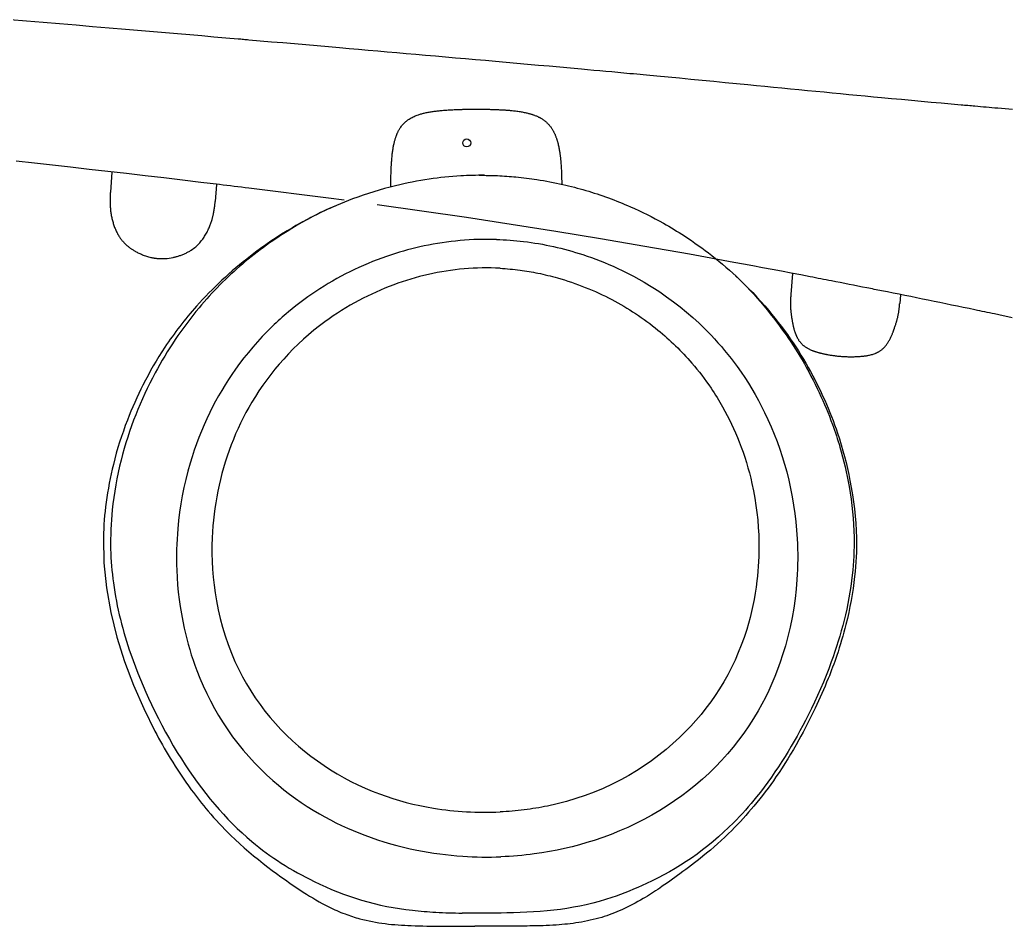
# Model space of a CAD drawing. Extents: x 73554 to 206494, y -55407 to 34157.
# Drawn here: x 162900 to 167864, y 18712 to 23254 of the extents above; entities that cross this region are included whole.
import ezdxf

# ---------------------------------------------------------------- set-up
doc = ezdxf.new("R2010")
doc.units = 0
doc.header["$MEASUREMENT"] = 0
doc.linetypes.add('SOLID', pattern=[0])
doc.layers.add('LAYER_0$C$L0', color=7, linetype='SOLID')

msp = doc.modelspace()

# ---------------------------------------------------------------- linework, layer by layer
at = {"layer": 'LAYER_0$C$L0'}
for p, q in [((163361.6, 22491.2), (163353.7, 22390.1)), ((163886, 22429.9), (163879, 22344.2)), ((166772.8, 21982.9), (166764.4, 21877.9)), ((167313.5, 21876.8), (167310, 21832.9))]:
    msp.add_line(p, q, dxfattribs=at)
for points in [[(166092, 22972.1), (166075.2, 22973.7), (166058.4, 22975.2), (166041.7, 22976.8), (166025, 22978.3), (166008.3, 22979.9), (165991.6, 22981.4), (165974.9, 22983), (165958, 22984.5), (165927.5, 22987.3), (165897.1, 22990.1), (165866.9, 22992.9), (165836.7, 22995.7), (165806.5, 22998.4), (165776.2, 23001.2), (165745.7, 23003.9), (165715.1, 23006.7), (165660.7, 23011.6), (165606.6, 23016.5), (165552.7, 23021.3), (165498.9, 23026.1), (165445.2, 23030.9), (165391.5, 23035.7), (165337.7, 23040.5), (165283.8, 23045.3), (165233.7, 23049.7), (165183.5, 23054.1), (165133.4, 23058.6), (165083.3, 23063), (165033.3, 23067.4), (164983.4, 23071.8), (164933.6, 23076.1), (164884, 23080.5), (164836.7, 23084.6), (164789.2, 23088.8), (164741.4, 23092.9), (164693.6, 23097.1), (164645.8, 23101.3), (164598, 23105.4), (164550.3, 23109.6), (164502.9, 23113.7), (164446.3, 23118.6), (164389.6, 23123.5), (164332.8, 23128.5), (164275.8, 23133.4), (164218.8, 23138.3), (164161.8, 23143.2), (164104.8, 23148.2), (164047.9, 23153.1), (164041.1, 23153.7), (164034.2, 23154.2), (164027.4, 23154.8), (164020.6, 23155.4), (164013.8, 23156), (164007, 23156.6), (164000.2, 23157.2), (163993.4, 23157.8), (163933.2, 23162.9), (163872.7, 23168.1), (163812, 23173.3), (163751.2, 23178.5), (163690.6, 23183.7), (163630.1, 23188.9), (163570.1, 23194), (163510.5, 23199), (163429.2, 23205.9), (163347.3, 23212.9), (163264.9, 23219.8), (163182.2, 23226.8), (163099.4, 23233.7), (163016.6, 23240.7), (162933.9, 23247.6), (162851.6, 23254.4)], [(167875.2, 22804.7), (167801.2, 22811.2), (167786.9, 22812.4), (167772.6, 22813.7), (167758.4, 22814.9), (167744.1, 22816.2), (167729.8, 22817.4), (167715.5, 22818.7), (167701.3, 22820), (167687, 22821.2), (167678.3, 22822), (167669.7, 22822.8), (167661, 22823.5), (167652.3, 22824.3), (167643.7, 22825.1), (167635, 22825.8), (167626.3, 22826.6), (167617.7, 22827.4), (167567.9, 22831.8), (167518, 22836.2), (167468.2, 22840.7), (167418.4, 22845.2), (167368.6, 22849.7), (167318.8, 22854.3), (167269, 22858.9), (167219.2, 22863.5), (167178, 22867.4), (167136.9, 22871.3), (167095.7, 22875.2), (167054.6, 22879.1), (167013.4, 22883), (166972.3, 22887), (166931.1, 22891), (166890, 22894.9), (166847.4, 22899.1), (166804.8, 22903.2), (166762.2, 22907.4), (166719.6, 22911.5), (166677, 22915.7), (166634.5, 22919.8), (166591.9, 22924), (166549.3, 22928.2), (166492.1, 22933.7), (166435, 22939.3), (166377.8, 22944.8), (166320.7, 22950.3), (166263.5, 22955.8), (166206.3, 22961.3), (166149.2, 22966.7), (166092, 22972.1)], [(164759.3, 22417), (164759.3, 22419.9), (164759.3, 22422.7), (164759.4, 22425.6), (164759.4, 22428.5), (164759.4, 22431.3), (164759.4, 22434.2), (164759.5, 22437.1), (164759.5, 22439.9), (164759.6, 22446), (164759.7, 22452.1), (164759.8, 22458.1), (164759.9, 22464.2), (164760.1, 22470.3), (164760.2, 22476.4), (164760.4, 22482.4), (164760.6, 22488.5), (164760.7, 22493), (164760.9, 22497.6), (164761, 22502.1), (164761.2, 22506.6), (164761.4, 22511.1), (164761.6, 22515.6), (164761.9, 22520.2), (164762.1, 22524.7), (164762.4, 22529.3), (164762.6, 22534), (164762.9, 22538.6), (164763.3, 22543.2), (164763.6, 22547.9), (164764, 22552.5), (164764.4, 22557.1), (164764.8, 22561.8), (164765.3, 22567), (164765.8, 22572.2), (164766.3, 22577.4), (164766.9, 22582.7), (164767.6, 22587.9), (164768.3, 22593.1), (164769, 22598.3), (164769.7, 22603.5), (164770.4, 22607.9), (164771.2, 22612.2), (164771.9, 22616.5), (164772.7, 22620.9), (164773.6, 22625.2), (164774.4, 22629.5), (164775.4, 22633.8), (164776.4, 22638.1), (164777.3, 22642), (164778.3, 22645.9), (164779.3, 22649.7), (164780.4, 22653.6), (164781.5, 22657.4), (164782.7, 22661.2), (164783.9, 22665), (164785.2, 22668.7), (164786.1, 22671.2), (164787, 22673.7), (164787.9, 22676.1), (164788.9, 22678.6), (164789.9, 22681), (164790.9, 22683.5), (164791.9, 22685.9), (164793, 22688.3), (164794.3, 22691), (164795.6, 22693.6), (164796.9, 22696.3), (164798.3, 22698.9), (164799.7, 22701.5), (164801.2, 22704.1), (164802.7, 22706.6), (164804.2, 22709.2), (164806.8, 22713.2), (164809.5, 22717.1), (164812.3, 22720.9), (164815.3, 22724.7), (164818.3, 22728.3), (164821.5, 22731.9), (164824.7, 22735.3), (164828.1, 22738.7), (164831.3, 22741.6), (164834.5, 22744.4), (164837.9, 22747.2), (164841.3, 22749.8), (164844.8, 22752.4), (164848.3, 22754.9), (164852, 22757.2), (164855.6, 22759.5), (164860.6, 22762.4), (164865.6, 22765.1), (164870.8, 22767.7), (164876, 22770.1), (164881.2, 22772.4), (164886.6, 22774.6), (164891.9, 22776.6), (164897.3, 22778.5), (164901.6, 22779.9), (164905.8, 22781.3), (164910.1, 22782.5), (164914.4, 22783.8), (164918.7, 22784.9), (164923, 22786), (164927.3, 22787.1), (164931.7, 22788.1), (164936.7, 22789.2), (164941.7, 22790.2), (164946.7, 22791.2), (164951.7, 22792.1), (164956.7, 22793), (164961.8, 22793.8), (164966.8, 22794.6), (164971.9, 22795.4), (164976.8, 22796.1), (164981.8, 22796.7), (164986.8, 22797.4), (164991.8, 22798), (164996.7, 22798.5), (165001.7, 22799.1), (165006.7, 22799.6), (165011.7, 22800.1), (165017.5, 22800.6), (165023.3, 22801.1), (165029.1, 22801.6), (165034.9, 22802), (165040.7, 22802.4), (165046.5, 22802.8), (165052.3, 22803.1), (165058.1, 22803.5), (165064.5, 22803.8), (165071, 22804.1), (165077.4, 22804.4), (165083.9, 22804.7), (165090.3, 22804.9), (165096.8, 22805.2), (165103.2, 22805.4), (165109.7, 22805.5), (165113.3, 22805.6), (165116.9, 22805.7), (165120.5, 22805.8), (165124.1, 22805.9), (165127.7, 22805.9), (165131.3, 22806), (165134.9, 22806.1), (165138.5, 22806.1), (165142.5, 22806.2), (165146.4, 22806.2), (165150.4, 22806.3), (165154.3, 22806.3), (165158.3, 22806.4), (165162.2, 22806.4), (165166.2, 22806.4), (165170.1, 22806.4), (165174.2, 22806.4), (165178.4, 22806.5), (165182.5, 22806.5), (165186.6, 22806.5), (165190.7, 22806.5), (165194.8, 22806.5), (165198.9, 22806.5), (165203, 22806.4), (165208.7, 22806.4), (165214.5, 22806.4), (165220.2, 22806.3), (165225.9, 22806.3), (165231.7, 22806.2), (165237.4, 22806.1), (165243.1, 22806), (165248.8, 22805.9), (165253.9, 22805.8), (165259, 22805.7), (165264.1, 22805.6), (165269.1, 22805.4), (165274.2, 22805.3), (165279.3, 22805.1), (165284.4, 22804.9), (165289.4, 22804.7), (165294.2, 22804.6), (165299, 22804.3), (165303.8, 22804.1), (165308.5, 22803.9), (165313.3, 22803.6), (165318.1, 22803.4), (165322.9, 22803.1), (165327.6, 22802.8), (165332, 22802.5), (165336.4, 22802.2), (165340.8, 22801.9), (165345.1, 22801.5), (165349.5, 22801.2), (165353.9, 22800.8), (165358.3, 22800.4), (165362.6, 22800), (165368.3, 22799.4), (165373.9, 22798.8), (165379.5, 22798.1), (165385.1, 22797.5), (165390.7, 22796.7), (165396.3, 22796), (165401.9, 22795.1), (165407.5, 22794.3), (165412.5, 22793.5), (165417.4, 22792.6), (165422.3, 22791.7), (165427.3, 22790.7), (165432.2, 22789.7), (165437.1, 22788.6), (165441.9, 22787.5), (165446.8, 22786.3), (165450, 22785.5), (165453.1, 22784.7), (165456.3, 22783.8), (165459.4, 22782.9), (165462.5, 22782), (165465.6, 22781), (165468.7, 22780), (165471.8, 22779), (165475.2, 22777.8), (165478.7, 22776.6), (165482, 22775.3), (165485.4, 22773.9), (165488.8, 22772.6), (165492.1, 22771.1), (165495.4, 22769.6), (165498.7, 22768.1), (165500.2, 22767.3), (165501.7, 22766.6), (165503.3, 22765.8), (165504.8, 22765), (165506.3, 22764.2), (165507.8, 22763.3), (165509.3, 22762.5), (165510.8, 22761.7), (165514.3, 22759.6), (165517.8, 22757.4), (165521.2, 22755.2), (165524.5, 22752.9), (165527.8, 22750.5), (165531.1, 22748), (165534.2, 22745.4), (165537.3, 22742.8), (165539.6, 22740.7), (165541.9, 22738.6), (165544.1, 22736.5), (165546.2, 22734.3), (165548.4, 22732.1), (165550.4, 22729.9), (165552.5, 22727.6), (165554.5, 22725.2), (165556.6, 22722.6), (165558.7, 22720), (165560.7, 22717.3), (165562.6, 22714.6), (165564.6, 22711.8), (165566.4, 22709), (165568.2, 22706.2), (165570, 22703.3), (165571.5, 22700.7), (165573, 22698.1), (165574.4, 22695.5), (165575.9, 22692.8), (165577.2, 22690.1), (165578.6, 22687.4), (165579.8, 22684.7), (165581.1, 22681.9), (165582.4, 22679), (165583.7, 22676), (165584.9, 22673.1), (165586.1, 22670.1), (165587.2, 22667.1), (165588.3, 22664.1), (165589.4, 22661.1), (165590.4, 22658), (165591.2, 22655.5), (165592.1, 22652.9), (165592.9, 22650.3), (165593.6, 22647.7), (165594.4, 22645.1), (165595.1, 22642.5), (165595.8, 22639.9), (165596.5, 22637.3), (165597.8, 22632.5), (165598.9, 22627.6), (165600.1, 22622.7), (165601.1, 22617.8), (165602.1, 22612.9), (165603, 22607.9), (165603.9, 22603), (165604.8, 22598.1), (165605.4, 22594), (165606.1, 22589.9), (165606.7, 22585.8), (165607.2, 22581.7), (165607.8, 22577.6), (165608.3, 22573.5), (165608.8, 22569.4), (165609.2, 22565.3), (165609.7, 22561.1), (165610.1, 22557), (165610.5, 22552.8), (165610.9, 22548.7), (165611.3, 22544.5), (165611.6, 22540.3), (165612, 22536.2), (165612.3, 22532), (165612.7, 22525.8), (165613.1, 22519.7), (165613.5, 22513.5), (165613.8, 22507.4), (165614.1, 22501.2), (165614.4, 22495.1), (165614.6, 22488.9), (165614.9, 22482.8), (165615, 22479.6), (165615.1, 22476.4), (165615.2, 22473.2), (165615.2, 22470), (165615.3, 22466.8), (165615.4, 22463.6), (165615.5, 22460.4), (165615.6, 22457.3), (165615.6, 22453.9), (165615.7, 22450.6), (165615.8, 22447.3), (165615.8, 22443.9), (165615.9, 22440.6), (165615.9, 22437.3), (165616, 22434), (165616, 22430.6)], [(164526, 22349.8), (164446.3, 22360.3), (164366.7, 22370.7), (164287, 22380.9), (164207.3, 22391), (164127.6, 22400.9), (164047.9, 22410.8), (164029.6, 22413.1), (164011.2, 22415.3), (163992.9, 22417.6), (163974.5, 22419.8), (163956.2, 22422), (163937.8, 22424.3), (163919.5, 22426.5), (163901.1, 22428.7), (163807.8, 22439.9), (163714.5, 22451), (163621.2, 22462), (163527.8, 22472.8), (163434.4, 22483.5), (163341.1, 22494.2), (163247.7, 22504.7), (163154.3, 22515.2), (163063.5, 22525.3), (162972.6, 22535.3), (162881.8, 22545.3)], [(165228.2, 22475.1), (165213.4, 22475.1), (165198.5, 22475.1), (165183.7, 22474.9), (165168.8, 22474.5), (165154, 22474.1), (165139.2, 22473.5), (165124.3, 22472.8), (165109.5, 22472), (165089.7, 22470.8), (165070, 22469.3), (165050.2, 22467.6), (165030.5, 22465.7), (165010.8, 22463.5), (164991.2, 22461.2), (164971.5, 22458.6), (164951.9, 22455.9), (164930.6, 22452.6), (164909.4, 22449.1), (164888.2, 22445.4), (164867, 22441.4), (164845.9, 22437.1), (164824.9, 22432.6), (164803.8, 22427.9), (164782.9, 22422.9), (164755.6, 22416.1), (164728.4, 22408.8), (164701.3, 22401.1), (164674.3, 22393), (164647.5, 22384.5), (164620.7, 22375.6), (164594.2, 22366.3), (164567.7, 22356.6), (164547.3, 22348.8), (164527.1, 22340.8), (164506.9, 22332.6), (164486.8, 22324.1), (164466.8, 22315.4), (164446.9, 22306.5), (164427.2, 22297.4), (164407.5, 22288), (164389.5, 22279.2), (164371.6, 22270.3), (164353.8, 22261.1), (164336.1, 22251.8), (164318.5, 22242.3), (164301, 22232.6), (164283.6, 22222.8), (164266.3, 22212.7), (164239, 22196.4), (164211.9, 22179.6), (164185.1, 22162.4), (164158.6, 22144.8), (164132.3, 22126.7), (164106.4, 22108.3), (164080.7, 22089.4), (164055.3, 22070.1), (164036.9, 22055.7), (164018.6, 22041.1), (164000.5, 22026.3), (163982.6, 22011.3), (163964.9, 21996.1), (163947.3, 21980.7), (163929.9, 21965.1), (163912.7, 21949.2), (163896.2, 21933.6), (163879.8, 21917.8), (163863.6, 21901.8), (163847.6, 21885.7), (163831.7, 21869.3), (163816.1, 21852.8), (163800.6, 21836.1), (163785.4, 21819.2), (163774.6, 21806.9), (163763.8, 21794.5), (163753.2, 21782), (163742.6, 21769.4), (163732.2, 21756.7), (163721.9, 21744), (163711.7, 21731.1), (163701.6, 21718.1), (163691.9, 21705.3), (163682.2, 21692.4), (163672.6, 21679.4), (163663.2, 21666.3), (163653.8, 21653.2), (163644.6, 21639.9), (163635.6, 21626.6), (163626.6, 21613.2), (163611.7, 21590.3), (163597.1, 21567.2), (163582.9, 21543.8), (163569, 21520.3), (163555.5, 21496.6), (163542.3, 21472.6), (163529.5, 21448.5), (163517, 21424.2), (163506.3, 21402.7), (163495.8, 21381), (163485.6, 21359.3), (163475.7, 21337.4), (163466.1, 21315.4), (163456.7, 21293.3), (163447.7, 21271), (163438.9, 21248.7), (163428.6, 21221.3), (163418.7, 21193.8), (163409.2, 21166.1), (163400.2, 21138.3), (163391.7, 21110.3), (163383.5, 21082.2), (163375.8, 21054), (163368.6, 21025.7), (163363, 21002.3), (163357.7, 20978.8), (163352.7, 20955.2), (163348, 20931.6), (163343.7, 20907.9), (163339.6, 20884.2), (163335.9, 20860.4), (163332.6, 20836.6), (163329.7, 20814.5), (163327.2, 20792.4), (163325, 20770.3), (163323.1, 20748.1), (163321.4, 20725.9), (163320.2, 20703.7), (163319.2, 20681.4), (163318.6, 20659.2), (163321.2, 20533.6), (163334, 20408.3), (163356, 20283.6), (163386.5, 20160.2), (163424.6, 20038.6), (163469.6, 19919.3), (163520.7, 19802.7), (163577, 19689.5), (163586.2, 19672.2), (163595.5, 19655), (163604.9, 19638), (163614.4, 19621), (163624, 19604.1), (163633.8, 19587.2), (163643.7, 19570.5), (163653.8, 19553.8), (163666.2, 19533.6), (163678.9, 19513.4), (163691.7, 19493.4), (163704.8, 19473.6), (163718.1, 19453.8), (163731.7, 19434.3), (163745.4, 19414.8), (163759.4, 19395.6), (163769.5, 19381.9), (163779.8, 19368.3), (163790.2, 19354.9), (163800.6, 19341.5), (163811.2, 19328.2), (163822, 19315), (163832.8, 19301.8), (163843.7, 19288.8), (163857.3, 19273), (163871, 19257.4), (163884.9, 19241.9), (163899, 19226.6), (163913.3, 19211.5), (163927.8, 19196.5), (163942.4, 19181.7), (163957.2, 19167.1), (163979.4, 19146), (164002, 19125.4), (164024.9, 19105.1), (164048.1, 19085.1), (164071.7, 19065.5), (164095.5, 19046.2), (164119.5, 19027.2), (164143.7, 19008.4), (164165.3, 18992.1), (164187, 18975.9), (164208.9, 18959.9), (164230.9, 18944.2), (164253, 18928.6), (164275.4, 18913.3), (164297.9, 18898.2), (164320.5, 18883.4), (164336.1, 18873.4), (164351.9, 18863.5), (164367.7, 18853.8), (164383.6, 18844.3), (164399.7, 18835.1), (164415.9, 18826.1), (164432.2, 18817.3), (164448.8, 18808.9), (164458.7, 18804), (164468.7, 18799.3), (164478.7, 18794.7), (164488.8, 18790.2), (164499, 18785.8), (164509.2, 18781.6), (164519.5, 18777.4), (164529.8, 18773.5), (164538.9, 18770.1), (164548.1, 18766.8), (164557.3, 18763.7), (164566.5, 18760.6), (164575.8, 18757.7), (164585.1, 18754.9), (164594.4, 18752.2), (164603.8, 18749.6), (164619.4, 18745.5), (164635.1, 18741.8), (164650.9, 18738.3), (164666.7, 18735.1), (164682.6, 18732.2), (164698.6, 18729.6), (164714.5, 18727.2), (164730.5, 18725.1), (164746.9, 18723.2), (164763.2, 18721.5), (164779.6, 18720), (164796, 18718.7), (164812.4, 18717.5), (164828.9, 18716.6), (164845.3, 18715.7), (164861.7, 18715), (164881.3, 18714.3), (164900.9, 18713.8), (164920.5, 18713.3), (164940, 18713), (164959.6, 18712.8), (164979.2, 18712.6), (164998.8, 18712.5), (165018.4, 18712.4), (165028.1, 18712.4), (165037.8, 18712.3), (165047.5, 18712.3), (165057.2, 18712.3), (165067, 18712.3), (165076.7, 18712.3), (165086.4, 18712.3), (165096.1, 18712.3), (165106.6, 18712.3), (165117.1, 18712.3), (165127.6, 18712.3), (165138, 18712.2), (165148.5, 18712.2), (165159, 18712.2), (165169.5, 18712.3), (165180, 18712.3)], [(165201.8, 22475.1), (165213.4, 22475.1), (165224.9, 22475.1), (165236.5, 22475), (165248.1, 22474.8), (165259.6, 22474.6), (165271.2, 22474.3), (165282.8, 22473.9), (165294.3, 22473.4), (165305.9, 22472.9), (165317.4, 22472.3), (165329, 22471.6), (165340.5, 22470.8), (165352.1, 22470), (165363.6, 22469.1), (165375.1, 22468.1), (165386.7, 22467), (165399.8, 22465.8), (165412.9, 22464.4), (165426.1, 22462.9), (165439.2, 22461.3), (165452.3, 22459.6), (165465.4, 22457.9), (165478.5, 22456), (165491.5, 22454.1), (165507.9, 22451.5), (165524.2, 22448.8), (165540.5, 22445.9), (165556.7, 22442.9), (165573, 22439.7), (165589.2, 22436.4), (165605.4, 22433), (165621.5, 22429.4), (165636, 22426), (165650.5, 22422.6), (165664.9, 22419), (165679.4, 22415.3), (165693.8, 22411.4), (165708.1, 22407.5), (165722.5, 22403.5), (165736.8, 22399.3), (165751, 22395), (165765.2, 22390.6), (165779.4, 22386.1), (165793.6, 22381.5), (165807.7, 22376.8), (165821.7, 22372), (165835.8, 22367), (165849.8, 22362), (165863.7, 22356.8), (165877.6, 22351.6), (165891.4, 22346.2), (165905.2, 22340.7), (165918.9, 22335.1), (165932.6, 22329.4), (165946.3, 22323.6), (165959.9, 22317.7), (165981, 22308.3), (166002, 22298.6), (166022.9, 22288.7), (166043.6, 22278.5), (166064.2, 22268.1), (166084.7, 22257.4), (166105.1, 22246.4), (166125.3, 22235.3), (166138.8, 22227.6), (166152.2, 22219.9), (166165.5, 22212), (166178.8, 22204.1), (166192, 22196), (166205.2, 22187.8), (166218.2, 22179.5), (166231.2, 22171.1), (166248.8, 22159.5), (166266.2, 22147.7), (166283.5, 22135.8), (166300.6, 22123.6), (166317.6, 22111.2), (166334.5, 22098.7), (166351.3, 22086), (166367.9, 22073.1), (166386, 22058.9), (166403.8, 22044.5), (166421.5, 22029.8), (166439, 22015), (166456.3, 21999.9), (166473.4, 21984.6), (166490.3, 21969), (166506.9, 21953.1), (166525.1, 21935.1), (166543.1, 21916.7), (166560.7, 21898), (166578.1, 21879.1), (166595.2, 21859.9), (166612.1, 21840.5), (166628.7, 21820.9), (166645.1, 21801.1), (166655.8, 21787.8), (166666.5, 21774.5), (166677.1, 21761.1), (166687.6, 21747.6), (166697.9, 21734), (166708.2, 21720.3), (166718.3, 21706.6), (166728.2, 21692.7), (166740.5, 21675.3), (166752.5, 21657.8), (166764.3, 21640.1), (166775.9, 21622.3), (166787.4, 21604.4), (166798.6, 21586.3), (166809.6, 21568.1), (166820.4, 21549.8), (166832, 21529.8), (166843.3, 21509.7), (166854.4, 21489.5), (166865.3, 21469.1), (166875.9, 21448.6), (166886.3, 21428), (166896.5, 21407.3), (166906.4, 21386.4), (166915.5, 21366.8), (166924.4, 21347.1), (166933, 21327.3), (166941.4, 21307.4), (166949.6, 21287.4), (166957.6, 21267.4), (166965.3, 21247.2), (166972.8, 21227), (166977.9, 21212.9), (166982.9, 21198.7), (166987.7, 21184.5), (166992.5, 21170.3), (166997.1, 21156.1), (167001.6, 21141.8), (167006, 21127.4), (167010.3, 21113.1), (167017.3, 21088.6), (167024, 21064.1), (167030.3, 21039.5), (167036.2, 21014.8), (167041.8, 20990), (167047.1, 20965.2), (167052, 20940.2), (167056.6, 20915.2), (167061.7, 20883.8), (167066.4, 20852.4), (167070.4, 20820.8), (167073.8, 20789.2), (167076.6, 20757.5), (167078.7, 20725.7), (167080.3, 20693.9), (167081.1, 20662.2), (167081.3, 20638.4), (167081.2, 20614.6), (167080.6, 20590.8), (167079.7, 20567), (167078.5, 20543.3), (167076.8, 20519.5), (167074.8, 20495.8), (167072.4, 20472.1), (167069, 20443.5), (167065.1, 20414.9), (167060.7, 20386.4), (167055.7, 20358), (167050.3, 20329.6), (167044.5, 20301.4), (167038.1, 20273.2), (167031.4, 20245.2), (167024.6, 20218.8), (167017.4, 20192.5), (167009.9, 20166.3), (167002, 20140.2), (166993.8, 20114.2), (166985.3, 20088.3), (166976.4, 20062.5), (166967.2, 20036.8), (166954.4, 20002.7), (166941.1, 19968.8), (166927.3, 19935.1), (166913, 19901.6), (166898.1, 19868.3), (166882.9, 19835.3), (166867.1, 19802.4), (166851, 19769.7), (166837.6, 19743.4), (166823.9, 19717.2), (166810, 19691.1), (166795.7, 19665.2), (166781.2, 19639.5), (166766.4, 19613.9), (166751.2, 19588.5), (166735.8, 19563.3), (166719.2, 19537), (166702.3, 19511), (166684.9, 19485.2), (166667.3, 19459.6), (166649.2, 19434.3), (166630.7, 19409.3), (166611.9, 19384.6), (166592.6, 19360.3), (166578.9, 19343.4), (166564.9, 19326.7), (166550.8, 19310.2), (166536.4, 19293.8), (166521.8, 19277.7), (166507, 19261.7), (166492, 19246), (166476.7, 19230.4), (166452.2, 19206.3), (166427.2, 19182.7), (166401.6, 19159.7), (166375.5, 19137.2), (166348.9, 19115.4), (166321.7, 19094.3), (166294.1, 19073.8), (166266, 19053.9), (166239, 19035.9), (166211.7, 19018.4), (166183.9, 19001.6), (166155.9, 18985.3), (166127.4, 18969.6), (166098.7, 18954.4), (166069.7, 18939.8), (166040.5, 18925.7), (166019.2, 18915.9), (165997.8, 18906.3), (165976.3, 18897), (165954.7, 18888), (165932.9, 18879.3), (165911, 18871), (165889, 18863.1), (165866.8, 18855.5), (165835.3, 18845.5), (165803.5, 18836.3), (165771.5, 18827.8), (165739.3, 18820.1), (165706.9, 18813.1), (165674.4, 18806.9), (165641.8, 18801.4), (165609, 18796.7), (165575.6, 18792.5), (165542.2, 18789.1), (165508.6, 18786.2), (165475.1, 18783.9), (165441.5, 18782), (165407.9, 18780.5), (165374.2, 18779.3), (165340.6, 18778.4), (165312.5, 18777.7), (165284.5, 18777.2), (165256.4, 18776.9), (165228.4, 18776.7), (165200.3, 18776.7), (165172.3, 18776.9), (165144.3, 18777.3), (165116.2, 18778)], [(163353.7, 22390.1), (163353.5, 22388.5), (163353.4, 22387), (163353.3, 22385.5), (163353.2, 22383.9), (163353.1, 22382.4), (163353, 22380.9), (163352.9, 22379.3), (163352.8, 22377.8), (163352.7, 22375.5), (163352.6, 22373.3), (163352.5, 22371), (163352.4, 22368.7), (163352.3, 22366.5), (163352.2, 22364.2), (163352.1, 22361.9), (163352.1, 22359.6), (163352, 22355.3), (163351.9, 22351), (163351.9, 22346.7), (163351.9, 22342.3), (163352, 22338), (163352.1, 22333.7), (163352.3, 22329.4), (163352.5, 22325), (163352.7, 22320), (163353.1, 22315), (163353.5, 22310), (163353.9, 22305), (163354.5, 22300), (163355, 22295), (163355.7, 22290), (163356.4, 22285.1), (163357.3, 22279.8), (163358.2, 22274.5), (163359.2, 22269.2), (163360.3, 22264), (163361.5, 22258.7), (163362.7, 22253.5), (163364.1, 22248.3), (163365.5, 22243.2), (163366.9, 22238.3), (163368.4, 22233.4), (163369.9, 22228.5), (163371.6, 22223.7), (163373.3, 22218.9), (163375.1, 22214.1), (163377, 22209.4), (163378.9, 22204.7), (163380.9, 22200.3), (163382.9, 22195.9), (163385, 22191.6), (163387.2, 22187.3), (163389.4, 22183), (163391.8, 22178.8), (163394.2, 22174.6), (163396.7, 22170.5), (163398.9, 22167.1), (163401.2, 22163.7), (163403.5, 22160.4), (163405.9, 22157.1), (163408.3, 22153.8), (163410.8, 22150.6), (163413.4, 22147.5), (163416, 22144.4), (163418.7, 22141.4), (163421.5, 22138.4), (163424.3, 22135.4), (163427.2, 22132.5), (163430.1, 22129.7), (163433.1, 22126.9), (163436.2, 22124.2), (163439.2, 22121.6), (163441.6, 22119.6), (163444, 22117.7), (163446.4, 22115.8), (163448.8, 22113.9), (163451.2, 22112.1), (163453.7, 22110.3), (163456.2, 22108.5), (163458.7, 22106.8), (163461.7, 22104.8), (163464.8, 22102.8), (163467.8, 22100.9), (163470.9, 22099), (163474, 22097.1), (163477.2, 22095.3), (163480.3, 22093.5), (163483.5, 22091.8), (163487.8, 22089.5), (163492.1, 22087.3), (163496.4, 22085.2), (163500.8, 22083.1), (163505.2, 22081.1), (163509.6, 22079.2), (163514.1, 22077.3), (163518.6, 22075.5), (163523.8, 22073.6), (163529.1, 22071.7), (163534.5, 22069.9), (163539.9, 22068.3), (163545.3, 22066.7), (163550.7, 22065.3), (163556.2, 22064), (163561.7, 22062.8), (163564.8, 22062.2), (163567.8, 22061.6), (163570.9, 22061.1), (163574, 22060.6), (163577.1, 22060.1), (163580.2, 22059.7), (163583.3, 22059.3), (163586.4, 22058.9), (163596.6, 22058.1), (163606.8, 22057.7), (163617.1, 22057.6), (163627.4, 22058), (163637.6, 22058.8), (163647.8, 22060), (163658, 22061.5), (163668, 22063.5), (163671.6, 22064.3), (163675.2, 22065.1), (163678.7, 22066), (163682.2, 22066.9), (163685.8, 22067.9), (163689.3, 22068.9), (163692.8, 22070), (163696.2, 22071.1), (163700.4, 22072.5), (163704.6, 22073.9), (163708.8, 22075.4), (163712.9, 22077), (163717, 22078.6), (163721.1, 22080.3), (163725.1, 22082), (163729.1, 22083.9), (163733, 22085.7), (163736.8, 22087.6), (163740.6, 22089.5), (163744.4, 22091.5), (163748.1, 22093.6), (163751.7, 22095.8), (163755.4, 22098), (163759, 22100.3), (163764.8, 22104.3), (163770.6, 22108.5), (163776.2, 22112.9), (163781.6, 22117.4), (163786.9, 22122.2), (163792, 22127.1), (163797, 22132.2), (163801.8, 22137.4), (163805.6, 22141.9), (163809.3, 22146.4), (163813, 22151.1), (163816.4, 22155.8), (163819.8, 22160.6), (163823.1, 22165.5), (163826.3, 22170.5), (163829.4, 22175.5), (163832.3, 22180.5), (163835.2, 22185.6), (163838, 22190.8), (163840.6, 22195.9), (163843.2, 22201.2), (163845.7, 22206.5), (163848.1, 22211.8), (163850.4, 22217.2), (163852.2, 22221.7), (163853.9, 22226.2), (163855.6, 22230.7), (163857.3, 22235.3), (163858.9, 22239.9), (163860.4, 22244.5), (163861.8, 22249.2), (163863.2, 22253.8), (163864.1, 22257.2), (163865.1, 22260.6), (163866, 22264), (163866.8, 22267.4), (163867.7, 22270.8), (163868.5, 22274.3), (163869.3, 22277.7), (163870, 22281.1), (163871, 22286), (163871.9, 22290.8), (163872.8, 22295.6), (163873.7, 22300.5), (163874.4, 22305.4), (163875.2, 22310.2), (163875.9, 22315.1), (163876.5, 22320), (163876.9, 22323), (163877.2, 22326), (163877.6, 22329.1), (163877.9, 22332.1), (163878.2, 22335.1), (163878.5, 22338.1), (163878.7, 22341.1), (163879, 22344.2)], [(164480.3, 22321.3), (164466.5, 22315.4), (164452.9, 22309.4), (164439.3, 22303.2), (164425.7, 22297), (164412.3, 22290.6), (164398.8, 22284), (164385.5, 22277.4), (164372.2, 22270.6), (164358.4, 22263.3), (164344.7, 22255.9), (164331, 22248.4), (164317.5, 22240.7), (164303.9, 22232.9), (164290.5, 22225), (164277.1, 22217), (164263.7, 22209), (164247.5, 22199), (164231.2, 22188.8), (164215.1, 22178.5), (164199.1, 22168.1), (164183.2, 22157.6), (164167.3, 22146.9), (164151.6, 22136), (164136, 22124.9), (164120.5, 22113.7), (164105.1, 22102.3), (164089.9, 22090.7), (164074.7, 22078.9), (164059.7, 22067), (164044.8, 22054.9), (164030.1, 22042.7), (164015.4, 22030.3), (164000.8, 22017.7), (163986.4, 22005), (163972.1, 21992.1), (163957.9, 21979.1), (163943.9, 21966), (163930, 21952.6), (163916.2, 21939.2), (163902.6, 21925.6), (163889.1, 21911.8), (163875.7, 21897.9), (163862.5, 21883.9), (163849.4, 21869.7), (163836.5, 21855.4), (163823.7, 21840.9), (163811.1, 21826.4), (163798.6, 21811.6), (163782.6, 21792.4), (163766.9, 21772.9), (163751.5, 21753.2), (163736.4, 21733.3), (163721.5, 21713.2), (163706.8, 21692.9), (163692.5, 21672.4), (163678.4, 21651.7), (163665, 21631.4), (163651.8, 21610.8), (163638.8, 21590.2), (163626.2, 21569.4), (163613.8, 21548.4), (163601.6, 21527.2), (163589.7, 21505.9), (163578.1, 21484.5), (163564.7, 21459), (163551.6, 21433.3), (163538.9, 21407.5), (163526.6, 21381.4), (163514.6, 21355.2), (163503, 21328.8), (163491.8, 21302.2), (163481.1, 21275.5), (163470.3, 21247.6), (163460, 21219.5), (163450.1, 21191.2), (163440.6, 21162.8), (163431.6, 21134.3), (163423.1, 21105.6), (163415.1, 21076.8), (163407.5, 21047.8), (163400, 21017), (163393.1, 20986), (163386.7, 20954.9), (163380.8, 20923.7), (163375.6, 20892.4), (163370.9, 20861.1), (163366.7, 20829.6), (163363.2, 20798), (163360.9, 20773.6), (163358.9, 20749.2), (163357.3, 20724.8), (163356.1, 20700.3), (163355.2, 20675.8), (163354.8, 20651.3), (163354.7, 20626.8), (163355.1, 20602.3), (163355.7, 20581), (163356.7, 20559.7), (163358, 20538.4), (163359.5, 20517.2), (163361.4, 20495.9), (163363.6, 20474.7), (163366, 20453.5), (163368.8, 20432.4), (163372.1, 20409.4), (163375.7, 20386.5), (163379.6, 20363.7), (163383.9, 20340.8), (163388.4, 20318.1), (163393.3, 20295.4), (163398.5, 20272.8), (163403.9, 20250.2), (163409.5, 20228.2), (163415.3, 20206.2), (163421.5, 20184.2), (163427.8, 20162.3), (163434.4, 20140.5), (163441.3, 20118.8), (163448.4, 20097.2), (163455.7, 20075.6), (163467.1, 20043.5), (163479, 20011.5), (163491.4, 19979.7), (163504.2, 19948.1), (163517.5, 19916.6), (163531.2, 19885.4), (163545.3, 19854.3), (163559.8, 19823.3), (163576.7, 19788.3), (163594.2, 19753.4), (163612.2, 19718.9), (163630.6, 19684.6), (163649.6, 19650.5), (163669.1, 19616.8), (163689.2, 19583.4), (163709.7, 19550.3), (163728.9, 19520.6), (163748.5, 19491.1), (163768.6, 19462), (163789.2, 19433.2), (163810.3, 19404.8), (163831.9, 19376.7), (163854.1, 19349.1), (163876.8, 19322), (163898.3, 19297.2), (163920.4, 19272.8), (163942.9, 19248.9), (163966, 19225.4), (163989.5, 19202.4), (164013.5, 19180), (164038, 19158), (164062.9, 19136.7), (164080.6, 19122.1), (164098.5, 19107.8), (164116.6, 19093.9), (164135, 19080.2), (164153.6, 19066.8), (164172.3, 19053.7), (164191.3, 19040.9), (164210.5, 19028.4), (164230.4, 19015.9), (164250.6, 19003.7), (164270.9, 18991.8), (164291.4, 18980.2), (164312.1, 18968.9), (164332.9, 18957.8), (164353.9, 18947.1), (164375, 18936.6), (164403.9, 18922.8), (164433.1, 18909.5), (164462.4, 18896.7), (164492.1, 18884.6), (164521.9, 18873), (164552, 18862.1), (164582.4, 18851.9), (164612.9, 18842.4), (164644.1, 18833.5), (164675.6, 18825.5), (164707.2, 18818.1), (164739, 18811.5), (164770.9, 18805.6), (164803, 18800.4), (164835.1, 18795.8), (164867.3, 18791.9), (164882, 18790.3), (164896.7, 18788.9), (164911.5, 18787.5), (164926.2, 18786.3), (164940.9, 18785.2), (164955.7, 18784.1), (164970.4, 18783.2), (164985.2, 18782.3), (165001.5, 18781.4), (165017.9, 18780.7), (165034.3, 18780), (165050.7, 18779.4), (165067.1, 18778.9), (165083.4, 18778.5), (165099.8, 18778.2), (165116.2, 18778)], [(167873.2, 21761.7), (167851.2, 21766.4), (167829.1, 21771), (167807.1, 21775.7), (167785.1, 21780.4), (167772.9, 21782.9), (167760.6, 21785.5), (167748.3, 21788.1), (167736.1, 21790.7), (167723.8, 21793.3), (167711.5, 21795.8), (167699.3, 21798.4), (167687, 21801), (167657.8, 21807), (167628.5, 21813.1), (167599.3, 21819.2), (167570.1, 21825.2), (167540.8, 21831.2), (167511.6, 21837.2), (167482.3, 21843.2), (167453.1, 21849.2), (167423.9, 21855.1), (167394.6, 21861), (167365.4, 21867), (167336.2, 21872.9), (167306.9, 21878.7), (167277.7, 21884.6), (167248.4, 21890.5), (167219.2, 21896.3), (167209.9, 21898.1), (167200.7, 21900), (167191.5, 21901.8), (167182.2, 21903.7), (167173, 21905.5), (167163.7, 21907.3), (167154.5, 21909.2), (167145.2, 21911), (167123.1, 21915.4), (167100.9, 21919.8), (167078.7, 21924.1), (167056.6, 21928.5), (167034.4, 21932.8), (167012.2, 21937.2), (166990.1, 21941.5), (166967.9, 21945.8), (166954.6, 21948.4), (166941.3, 21951), (166928, 21953.6), (166914.7, 21956.2), (166901.4, 21958.8), (166888.1, 21961.3), (166874.8, 21963.9), (166861.4, 21966.5), (166813.6, 21975.7), (166765.7, 21984.9), (166717.9, 21994), (166670, 22003.1), (166622.1, 22012.1), (166574.2, 22021.1), (166526.3, 22030.1), (166478.4, 22039), (166255.8, 22079.4), (166032.9, 22118.7), (165809.8, 22156.6), (165586.5, 22193.3), (165362.9, 22228.7), (165139.2, 22262.9), (164915.4, 22295.9), (164691.3, 22327.7)], [(165288.6, 22153.6), (165265.8, 22154.1), (165243, 22154.3), (165220.2, 22154.1), (165197.4, 22153.6), (165174.7, 22152.7), (165151.9, 22151.5), (165129.2, 22150), (165106.4, 22148.1), (165083.7, 22145.9), (165061.1, 22143.4), (165038.5, 22140.5), (165015.9, 22137.3), (164993.4, 22133.7), (164970.9, 22129.8), (164948.5, 22125.6), (164926.2, 22121.1), (164905.4, 22116.5), (164884.8, 22111.7), (164864.2, 22106.6), (164843.6, 22101.2), (164823.2, 22095.6), (164802.8, 22089.7), (164782.5, 22083.5), (164762.3, 22077), (164738.5, 22069), (164715, 22060.6), (164691.5, 22051.9), (164668.2, 22042.8), (164645.1, 22033.3), (164622, 22023.5), (164599.2, 22013.3), (164576.5, 22002.7), (164554.3, 21991.9), (164532.2, 21980.8), (164510.3, 21969.3), (164488.6, 21957.4), (164467.1, 21945.2), (164445.8, 21932.7), (164424.6, 21919.8), (164403.7, 21906.6), (164383.2, 21893.2), (164362.8, 21879.4), (164342.7, 21865.4), (164322.8, 21851), (164303.2, 21836.2), (164283.8, 21821.2), (164264.6, 21805.9), (164245.7, 21790.3), (164235.3, 21781.5), (164225, 21772.6), (164214.7, 21763.6), (164204.6, 21754.6), (164194.5, 21745.4), (164184.5, 21736.2), (164174.6, 21726.8), (164164.8, 21717.4), (164139.7, 21692.6), (164115.2, 21667.2), (164091.2, 21641.2), (164067.9, 21614.6), (164045.2, 21587.6), (164023.1, 21560), (164001.7, 21531.9), (163980.9, 21503.3), (163962.9, 21477.4), (163945.4, 21451.1), (163928.5, 21424.4), (163912.2, 21397.5), (163896.4, 21370.2), (163881.1, 21342.6), (163866.4, 21314.7), (163852.2, 21286.5), (163837.5, 21255.6), (163823.5, 21224.5), (163810.2, 21193.1), (163797.5, 21161.4), (163785.4, 21129.5), (163774.1, 21097.3), (163763.4, 21064.8), (163753.4, 21032.2), (163742, 20991.9), (163731.7, 20951.3), (163722.4, 20910.5), (163714.1, 20869.5), (163706.9, 20828.2), (163700.7, 20786.8), (163695.5, 20745.3), (163691.4, 20703.6), (163689.4, 20677.8), (163687.8, 20651.9), (163686.6, 20626), (163685.7, 20600.1), (163685.3, 20574.2), (163685.3, 20548.3), (163685.7, 20522.4), (163686.5, 20496.5), (163688.3, 20459.8), (163690.9, 20423.1), (163694.3, 20386.5), (163698.6, 20350), (163703.6, 20313.6), (163709.5, 20277.3), (163716.2, 20241.1), (163723.7, 20205.2), (163729.9, 20178.3), (163736.6, 20151.6), (163743.7, 20125), (163751.3, 20098.5), (163759.4, 20072.2), (163768, 20046), (163777.1, 20019.9), (163786.6, 19994.1), (163802.1, 19955.1), (163818.7, 19916.5), (163836.4, 19878.4), (163855.2, 19840.9), (163875.2, 19803.9), (163896.3, 19767.5), (163918.4, 19731.8), (163941.6, 19696.8), (163966.4, 19661.9), (163992.3, 19627.8), (164019.3, 19594.5), (164047.3, 19562.1), (164076.2, 19530.6), (164106.2, 19500), (164137, 19470.3), (164168.8, 19441.6), (164196, 19418.3), (164223.7, 19395.8), (164252, 19374), (164280.9, 19352.9), (164310.2, 19332.5), (164340.1, 19312.8), (164370.4, 19293.9), (164401.1, 19275.7), (164428.6, 19260.2), (164456.4, 19245.3), (164484.5, 19231), (164512.9, 19217.3), (164541.5, 19204.1), (164570.4, 19191.5), (164599.6, 19179.5), (164628.9, 19168.1), (164660.8, 19156.4), (164692.8, 19145.5), (164725.1, 19135.2), (164757.6, 19125.5), (164790.3, 19116.5), (164823.2, 19108.2), (164856.2, 19100.5), (164889.4, 19093.5), (164917.9, 19088), (164946.6, 19083), (164975.3, 19078.4), (165004.2, 19074.3), (165033, 19070.7), (165062, 19067.6), (165091, 19064.9), (165120, 19062.8), (165143.8, 19061.3), (165167.7, 19060.2), (165191.6, 19059.4), (165215.5, 19058.9), (165239.4, 19058.7), (165263.3, 19058.9), (165287.2, 19059.3), (165311.1, 19060.1)], [(165288.6, 22153.6), (165305.7, 22153), (165322.7, 22152.2), (165339.8, 22151.2), (165356.8, 22150.1), (165373.9, 22148.7), (165390.9, 22147.2), (165407.9, 22145.4), (165424.9, 22143.5), (165443.7, 22141.1), (165462.5, 22138.5), (165481.3, 22135.7), (165500.1, 22132.6), (165518.8, 22129.3), (165537.4, 22125.8), (165556.1, 22122), (165574.6, 22118), (165593.3, 22113.8), (165611.9, 22109.3), (165630.5, 22104.6), (165649, 22099.7), (165667.4, 22094.5), (165685.8, 22089.1), (165704.1, 22083.5), (165722.4, 22077.7), (165744.3, 22070.4), (165766, 22062.7), (165787.6, 22054.8), (165809.2, 22046.5), (165830.6, 22037.9), (165851.8, 22029), (165873, 22019.8), (165894, 22010.3), (165921.6, 21997.2), (165949, 21983.5), (165976.1, 21969.4), (166002.9, 21954.7), (166029.4, 21939.4), (166055.6, 21923.7), (166081.6, 21907.4), (166107.1, 21890.6), (166141.8, 21866.7), (166175.8, 21841.9), (166209.1, 21816.1), (166241.7, 21789.4), (166273.5, 21761.8), (166304.6, 21733.4), (166334.8, 21704.2), (166364.3, 21674.1), (166381.9, 21655.3), (166399.1, 21636.3), (166416, 21617), (166432.6, 21597.4), (166448.9, 21577.5), (166464.8, 21557.3), (166480.4, 21536.9), (166495.6, 21516.2), (166514.8, 21488.9), (166533.5, 21461.3), (166551.5, 21433.2), (166569, 21404.7), (166585.8, 21375.9), (166602, 21346.7), (166617.6, 21317.2), (166632.6, 21287.3), (166649.6, 21251.3), (166665.8, 21214.9), (166681, 21178.1), (166695.3, 21141), (166708.7, 21103.4), (166721.2, 21065.6), (166732.8, 21027.5), (166743.5, 20989.1), (166753.8, 20947.8), (166763, 20906.4), (166771.2, 20864.7), (166778.4, 20822.8), (166784.4, 20780.7), (166789.4, 20738.5), (166793.3, 20696.2), (166796.2, 20653.8), (166797.4, 20628.3), (166798.2, 20602.8), (166798.6, 20577.2), (166798.6, 20551.7), (166798.2, 20526.2), (166797.4, 20500.6), (166796.3, 20475.1), (166794.7, 20449.6), (166790.8, 20401.6), (166785.4, 20353.7), (166778.6, 20306), (166770.4, 20258.5), (166760.8, 20211.2), (166749.8, 20164.3), (166737.3, 20117.8), (166723.3, 20071.6), (166711.2, 20035.3), (166698.1, 19999.2), (166684.1, 19963.5), (166669.2, 19928.2), (166653.4, 19893.3), (166636.6, 19858.9), (166618.9, 19824.9), (166600.2, 19791.4), (166577.5, 19753.5), (166553.7, 19716.3), (166528.6, 19679.9), (166502.4, 19644.4), (166475.1, 19609.6), (166446.6, 19575.8), (166417.1, 19542.9), (166386.6, 19511), (166354.8, 19479.8), (166322, 19449.6), (166288.2, 19420.6), (166253.6, 19392.6), (166218.1, 19365.6), (166181.8, 19339.8), (166144.8, 19315.1), (166107, 19291.5), (166068, 19268.7), (166028.3, 19247.1), (165987.9, 19226.7), (165947, 19207.5), (165905.6, 19189.4), (165863.7, 19172.5), (165821.3, 19156.8), (165778.5, 19142.3), (165741.7, 19130.9), (165704.7, 19120.3), (165667.5, 19110.6), (165630, 19101.7), (165592.4, 19093.7), (165554.6, 19086.5), (165516.7, 19080.1), (165478.6, 19074.6), (165457.8, 19071.9), (165436.9, 19069.5), (165416, 19067.3), (165395, 19065.4), (165374.1, 19063.7), (165353.1, 19062.2), (165332.1, 19061), (165311.1, 19060.1)], [(165307.3, 22009.2), (165284.7, 22010.2), (165262.1, 22010.8), (165239.5, 22011), (165216.9, 22010.9), (165194.3, 22010.3), (165171.7, 22009.4), (165149.1, 22008), (165126.6, 22006.3), (165104, 22004.2), (165081.5, 22001.6), (165059.1, 21998.7), (165036.7, 21995.4), (165014.3, 21991.7), (164992, 21987.6), (164969.8, 21983.1), (164947.7, 21978.3), (164925.6, 21973.1), (164903.6, 21967.5), (164881.7, 21961.5), (164859.9, 21955.2), (164838.2, 21948.6), (164816.6, 21941.5), (164795.2, 21934.2), (164773.8, 21926.4), (164751.5, 21918), (164729.3, 21909.1), (164707.2, 21899.8), (164685.4, 21890.2), (164663.7, 21880.2), (164642.1, 21869.9), (164620.7, 21859.2), (164599.5, 21848.1), (164577.4, 21836.1), (164555.6, 21823.7), (164533.9, 21811), (164512.5, 21797.8), (164491.3, 21784.2), (164470.3, 21770.3), (164449.6, 21756), (164429.2, 21741.3), (164401.3, 21720.3), (164374, 21698.7), (164347.3, 21676.3), (164321.1, 21653.2), (164295.5, 21629.5), (164270.5, 21605.2), (164246.1, 21580.2), (164222.4, 21554.6), (164200.2, 21529.3), (164178.5, 21503.5), (164157.6, 21477.1), (164137.2, 21450.2), (164117.6, 21422.9), (164098.6, 21395), (164080.3, 21366.7), (164062.8, 21338), (164047.8, 21312.2), (164033.4, 21286.2), (164019.6, 21259.8), (164006.3, 21233.1), (163993.7, 21206.1), (163981.6, 21178.9), (163970, 21151.5), (163959.1, 21123.8), (163948.6, 21095.5), (163938.8, 21067), (163929.5, 21038.4), (163920.8, 21009.5), (163912.8, 20980.5), (163905.3, 20951.3), (163898.5, 20922), (163892.2, 20892.5), (163886.7, 20863.6), (163881.7, 20834.6), (163877.4, 20805.6), (163873.6, 20776.4), (163870.4, 20747.2), (163867.7, 20717.9), (163865.6, 20688.6), (163864.1, 20659.2), (163863, 20619.5), (163862.9, 20579.9), (163863.9, 20540.2), (163866, 20500.6), (163869.1, 20461), (163873.3, 20421.6), (163878.7, 20382.2), (163885.1, 20343), (163893.8, 20298.4), (163904, 20254.1), (163915.8, 20210.2), (163929, 20166.6), (163943.7, 20123.6), (163960, 20081.2), (163977.9, 20039.4), (163997.3, 19998.4), (164016.1, 19961.9), (164036.3, 19926.2), (164057.6, 19891.1), (164080.2, 19856.8), (164103.8, 19823.3), (164128.6, 19790.6), (164154.5, 19758.7), (164181.4, 19727.7), (164208.8, 19698.2), (164237.2, 19669.5), (164266.5, 19641.8), (164296.6, 19615), (164327.5, 19589.2), (164359.2, 19564.3), (164391.6, 19540.4), (164424.8, 19517.4), (164457.6, 19496.1), (164491, 19475.8), (164525, 19456.4), (164559.6, 19438), (164594.6, 19420.7), (164630.1, 19404.3), (164666.1, 19389), (164702.5, 19374.8), (164735.5, 19363), (164768.9, 19352), (164802.4, 19341.8), (164836.2, 19332.5), (164870.3, 19324), (164904.5, 19316.4), (164938.9, 19309.6), (164973.4, 19303.5), (164993.9, 19300.3), (165014.4, 19297.4), (165034.9, 19294.8), (165055.4, 19292.4), (165076, 19290.3), (165096.6, 19288.5), (165117.2, 19287), (165137.9, 19285.7), (165159, 19284.6), (165180.1, 19283.8), (165201.3, 19283.3), (165222.4, 19283.1), (165243.6, 19283.1), (165264.7, 19283.5), (165285.9, 19284.1), (165307, 19284.9)], [(165307.3, 22009.2), (165319.9, 22008.4), (165332.4, 22007.6), (165344.9, 22006.6), (165357.4, 22005.5), (165369.9, 22004.2), (165382.4, 22002.9), (165394.9, 22001.4), (165407.3, 21999.8), (165418.5, 21998.3), (165429.7, 21996.6), (165440.9, 21994.9), (165452.1, 21993.1), (165463.2, 21991.2), (165474.4, 21989.1), (165485.5, 21987), (165496.6, 21984.8), (165508.9, 21982.3), (165521.2, 21979.6), (165533.5, 21976.8), (165545.7, 21973.9), (165557.9, 21970.9), (165570.1, 21967.7), (165582.3, 21964.5), (165594.4, 21961.1), (165612.1, 21956), (165629.7, 21950.6), (165647.3, 21945.1), (165664.8, 21939.2), (165682.2, 21933.2), (165699.6, 21926.9), (165716.8, 21920.4), (165734, 21913.6), (165751, 21906.7), (165767.9, 21899.5), (165784.7, 21892.1), (165801.5, 21884.5), (165818.1, 21876.7), (165834.6, 21868.7), (165851, 21860.5), (165867.4, 21852), (165882.5, 21843.9), (165897.5, 21835.7), (165912.5, 21827.2), (165927.3, 21818.6), (165942.1, 21809.8), (165956.7, 21800.8), (165971.2, 21791.7), (165985.6, 21782.3), (166000.1, 21772.7), (166014.5, 21762.8), (166028.7, 21752.7), (166042.9, 21742.5), (166056.9, 21732.1), (166070.7, 21721.5), (166084.4, 21710.7), (166098, 21699.8), (166109.5, 21690.3), (166120.9, 21680.7), (166132.2, 21671), (166143.3, 21661.2), (166154.4, 21651.2), (166165.3, 21641.1), (166176.2, 21630.9), (166186.9, 21620.6), (166197.5, 21610.2), (166207.9, 21599.7), (166218.3, 21589.1), (166228.5, 21578.4), (166238.6, 21567.5), (166248.6, 21556.6), (166258.4, 21545.5), (166268.2, 21534.3), (166281, 21519.2), (166293.6, 21503.9), (166306, 21488.5), (166318.1, 21472.8), (166330, 21457), (166341.7, 21441), (166353.2, 21424.9), (166364.4, 21408.6), (166372, 21397.1), (166379.6, 21385.6), (166387, 21374), (166394.3, 21362.3), (166401.5, 21350.6), (166408.6, 21338.8), (166415.6, 21326.9), (166422.4, 21314.9), (166434.2, 21293.6), (166445.6, 21272.1), (166456.6, 21250.4), (166467.2, 21228.5), (166477.5, 21206.4), (166487.3, 21184.1), (166496.8, 21161.7), (166505.9, 21139.1), (166515.6, 21113.5), (166524.8, 21087.8), (166533.5, 21062), (166541.7, 21035.9), (166549.4, 21009.7), (166556.6, 20983.4), (166563.3, 20956.9), (166569.5, 20930.3), (166577.1, 20894.1), (166583.8, 20857.8), (166589.5, 20821.2), (166594.3, 20784.6), (166598.1, 20747.8), (166601.1, 20711), (166603.1, 20674.1), (166604.2, 20637.2), (166604.4, 20612.8), (166604.2, 20588.5), (166603.6, 20564.1), (166602.5, 20539.8), (166601.1, 20515.5), (166599.3, 20491.2), (166597.1, 20467), (166594.4, 20442.8), (166590.4, 20411.8), (166585.7, 20380.9), (166580.4, 20350.2), (166574.3, 20319.5), (166567.6, 20289), (166560.1, 20258.7), (166551.9, 20228.5), (166543, 20198.6), (166530.2, 20159.7), (166516.2, 20121.2), (166500.9, 20083.1), (166484.5, 20045.6), (166466.8, 20008.6), (166447.9, 19972.2), (166427.8, 19936.4), (166406.6, 19901.4), (166385.1, 19868.4), (166362.5, 19836.1), (166338.9, 19804.5), (166314.4, 19773.7), (166288.9, 19743.6), (166262.5, 19714.3), (166235.2, 19685.9), (166207, 19658.2), (166173.5, 19627.3), (166138.9, 19597.6), (166103.3, 19569), (166066.7, 19541.7), (166029.2, 19515.7), (165990.9, 19490.9), (165951.7, 19467.5), (165911.7, 19445.5), (165868.1, 19423.4), (165823.7, 19403), (165778.5, 19384.2), (165732.8, 19367), (165686.5, 19351.4), (165639.6, 19337.4), (165592.4, 19325.1), (165544.8, 19314.5), (165530.2, 19311.5), (165515.6, 19308.8), (165501, 19306.2), (165486.3, 19303.7), (165471.7, 19301.4), (165457, 19299.2), (165442.3, 19297.1), (165427.5, 19295.2), (165412.5, 19293.4), (165397.5, 19291.8), (165382.4, 19290.3), (165367.3, 19288.9), (165352.3, 19287.7), (165337.2, 19286.6), (165322.1, 19285.7), (165307, 19284.9)], [(166487.6, 21971.2), (166509.5, 21950.7), (166531.1, 21929.8), (166552.3, 21908.6), (166573.3, 21887.1), (166593.9, 21865.2), (166614.1, 21843), (166634, 21820.5), (166653.5, 21797.7), (166669.8, 21778.1), (166685.8, 21758.3), (166701.6, 21738.3), (166717, 21718), (166732.2, 21697.6), (166747.1, 21676.9), (166761.7, 21656.1), (166776, 21635), (166789.2, 21615), (166802.2, 21594.8), (166814.8, 21574.5), (166827.3, 21553.9), (166839.4, 21533.3), (166851.3, 21512.5), (166862.9, 21491.5), (166874.3, 21470.4), (166882.2, 21455.3), (166890, 21440.2), (166897.6, 21425), (166905.2, 21409.8), (166912.5, 21394.5), (166919.8, 21379.1), (166926.9, 21363.6), (166933.9, 21348.1), (166942.8, 21327.8), (166951.4, 21307.5), (166959.8, 21287), (166968, 21266.4), (166975.9, 21245.7), (166983.6, 21224.9), (166991, 21204.1), (166998.2, 21183.1), (167007.7, 21153.9), (167016.7, 21124.5), (167025.2, 21095), (167033.3, 21065.4), (167040.9, 21035.6), (167048, 21005.7), (167054.6, 20975.6), (167060.8, 20945.5), (167067.5, 20910), (167073.5, 20874.4), (167078.8, 20838.8), (167083.4, 20803), (167087.1, 20767.1), (167090.1, 20731.2), (167092.1, 20695.2), (167093.3, 20659.2), (167093.5, 20634.9), (167093.3, 20610.6), (167092.7, 20586.3), (167091.7, 20562), (167090.3, 20537.8), (167088.5, 20513.5), (167086.4, 20489.3), (167083.9, 20465.1), (167080.3, 20434.7), (167076.1, 20404.4), (167071.5, 20374.2), (167066.3, 20344), (167060.6, 20313.9), (167054.4, 20284), (167047.7, 20254.1), (167040.5, 20224.4), (167035.4, 20204.7), (167030.2, 20185.1), (167024.7, 20165.5), (167019, 20146), (167013.1, 20126.5), (167007, 20107.1), (167000.8, 20087.8), (166994.3, 20068.5), (166989.3, 20054), (166984.2, 20039.5), (166979, 20025), (166973.7, 20010.5), (166968.3, 19996.1), (166962.9, 19981.7), (166957.3, 19967.4), (166951.6, 19953.1), (166943.9, 19934.3), (166936.1, 19915.5), (166928.2, 19896.8), (166920.1, 19878.2), (166911.8, 19859.6), (166903.4, 19841.1), (166894.9, 19822.6), (166886.2, 19804.2), (166876.5, 19784.1), (166866.7, 19764.1), (166856.7, 19744.2), (166846.5, 19724.3), (166836.2, 19704.5), (166825.8, 19684.8), (166815.2, 19665.2), (166804.4, 19645.7), (166791, 19621.9), (166777.3, 19598.3), (166763.4, 19574.8), (166749.2, 19551.4), (166734.8, 19528.3), (166720.1, 19505.3), (166705, 19482.5), (166689.7, 19459.9), (166676.7, 19441.2), (166663.5, 19422.6), (166650, 19404.2), (166636.4, 19385.9), (166622.5, 19367.8), (166608.4, 19349.9), (166594.2, 19332.1), (166579.6, 19314.5), (166566.3, 19298.7), (166552.8, 19283.1), (166539.1, 19267.6), (166525.3, 19252.2), (166511.2, 19237.1), (166497, 19222), (166482.6, 19207.2), (166468.1, 19192.5), (166450.8, 19175.5), (166433.3, 19158.6), (166415.5, 19142.1), (166397.5, 19125.7), (166379.4, 19109.6), (166361, 19093.7), (166342.4, 19078.1), (166323.6, 19062.7), (166309.5, 19051.4), (166295.3, 19040.1), (166281, 19029), (166266.6, 19018), (166252.2, 19007.1), (166237.7, 18996.3), (166223.1, 18985.5), (166208.5, 18974.9), (166196, 18965.7), (166183.4, 18956.7), (166170.8, 18947.6), (166158.1, 18938.7), (166145.4, 18929.7), (166132.7, 18920.9), (166119.9, 18912.1), (166107.1, 18903.4), (166096.9, 18896.5), (166086.6, 18889.7), (166076.4, 18883), (166066, 18876.3), (166055.6, 18869.7), (166045.2, 18863.2), (166034.7, 18856.7), (166024.1, 18850.4), (166011.1, 18842.7), (165997.9, 18835.2), (165984.6, 18827.9), (165971.3, 18820.7), (165957.8, 18813.8), (165944.3, 18807), (165930.6, 18800.5), (165916.8, 18794.2), (165904.5, 18788.8), (165892.2, 18783.6), (165879.7, 18778.6), (165867.2, 18773.8), (165854.5, 18769.1), (165841.9, 18764.7), (165829.1, 18760.6), (165816.3, 18756.6), (165802.1, 18752.5), (165787.9, 18748.6), (165773.6, 18745), (165759.2, 18741.6), (165744.8, 18738.5), (165730.3, 18735.6), (165715.8, 18732.9), (165701.2, 18730.5), (165687.2, 18728.3), (165673.1, 18726.4), (165659.1, 18724.6), (165645, 18723), (165630.9, 18721.6), (165616.7, 18720.3), (165602.6, 18719.2), (165588.4, 18718.2), (165571.9, 18717.1), (165555.3, 18716.2), (165538.8, 18715.5), (165522.2, 18714.8), (165505.6, 18714.3), (165489, 18713.9), (165472.5, 18713.5), (165455.9, 18713.2), (165442.2, 18713), (165428.6, 18712.9), (165415, 18712.7), (165401.4, 18712.6), (165387.8, 18712.6), (165374.1, 18712.5), (165360.5, 18712.4), (165346.9, 18712.4), (165342, 18712.4), (165337.1, 18712.4), (165332.2, 18712.4), (165327.3, 18712.4), (165322.4, 18712.4), (165317.5, 18712.4), (165312.5, 18712.3), (165307.6, 18712.3), (165297.3, 18712.3), (165286.9, 18712.3), (165276.5, 18712.3), (165266.2, 18712.3), (165255.8, 18712.3), (165245.4, 18712.3), (165235.1, 18712.3), (165224.7, 18712.3), (165219.1, 18712.3), (165213.5, 18712.3), (165207.9, 18712.3), (165202.3, 18712.3), (165196.8, 18712.3), (165191.2, 18712.3), (165185.6, 18712.3), (165180, 18712.3)], [(166764.4, 21877.9), (166764.3, 21875.7), (166764.1, 21873.4), (166763.9, 21871.2), (166763.7, 21868.9), (166763.6, 21866.7), (166763.4, 21864.4), (166763.3, 21862.2), (166763.1, 21859.9), (166762.9, 21855.9), (166762.7, 21851.8), (166762.5, 21847.7), (166762.3, 21843.6), (166762.3, 21839.5), (166762.2, 21835.4), (166762.2, 21831.3), (166762.2, 21827.1), (166762.3, 21824.2), (166762.4, 21821.2), (166762.5, 21818.2), (166762.7, 21815.3), (166762.8, 21812.3), (166763, 21809.3), (166763.2, 21806.4), (166763.4, 21803.4), (166763.7, 21800.3), (166764, 21797.2), (166764.3, 21794.2), (166764.6, 21791.1), (166765, 21788), (166765.3, 21785), (166765.7, 21781.9), (166766.1, 21778.8), (166766.6, 21774.7), (166767.2, 21770.6), (166767.8, 21766.5), (166768.4, 21762.4), (166769, 21758.3), (166769.6, 21754.2), (166770.3, 21750.1), (166771, 21746), (166771.3, 21743.9), (166771.7, 21741.9), (166772.1, 21739.9), (166772.4, 21737.8), (166772.8, 21735.8), (166773.2, 21733.8), (166773.6, 21731.7), (166774, 21729.7), (166774.5, 21727.4), (166774.9, 21725.1), (166775.4, 21722.8), (166775.9, 21720.6), (166776.4, 21718.3), (166777, 21716), (166777.5, 21713.8), (166778.1, 21711.5), (166778.7, 21708.9), (166779.4, 21706.4), (166780.1, 21703.8), (166780.8, 21701.2), (166781.6, 21698.7), (166782.3, 21696.2), (166783.1, 21693.6), (166783.9, 21691.1), (166784.7, 21689), (166785.4, 21686.9), (166786.1, 21684.8), (166786.9, 21682.7), (166787.7, 21680.6), (166788.6, 21678.5), (166789.4, 21676.4), (166790.3, 21674.3), (166791.2, 21672.1), (166792.2, 21670), (166793.2, 21667.8), (166794.3, 21665.6), (166795.4, 21663.5), (166796.5, 21661.4), (166797.6, 21659.3), (166798.8, 21657.2), (166800.3, 21654.6), (166801.9, 21652.1), (166803.5, 21649.6), (166805.1, 21647.2), (166806.8, 21644.8), (166808.6, 21642.4), (166810.4, 21640), (166812.3, 21637.7), (166814, 21635.8), (166815.8, 21633.8), (166817.6, 21631.9), (166819.4, 21630), (166821.3, 21628.1), (166823.2, 21626.3), (166825.2, 21624.6), (166827.2, 21622.9), (166829, 21621.3), (166830.9, 21619.8), (166832.8, 21618.4), (166834.7, 21616.9), (166836.7, 21615.5), (166838.7, 21614.2), (166840.7, 21612.9), (166842.7, 21611.6), (166845.5, 21609.8), (166848.4, 21608.2), (166851.3, 21606.6), (166854.2, 21605.1), (166857.2, 21603.6), (166860.1, 21602.2), (166863.1, 21600.8), (166866.2, 21599.5), (166868.4, 21598.5), (166870.7, 21597.6), (166873, 21596.7), (166875.3, 21595.8), (166877.6, 21595), (166879.9, 21594.1), (166882.2, 21593.3), (166884.5, 21592.6), (166887.3, 21591.7), (166890, 21590.8), (166892.8, 21589.9), (166895.5, 21589.1), (166898.3, 21588.3), (166901.1, 21587.5), (166903.9, 21586.8), (166906.7, 21586), (166909, 21585.4), (166911.3, 21584.8), (166913.6, 21584.3), (166915.9, 21583.7), (166918.3, 21583.2), (166920.6, 21582.6), (166922.9, 21582.1), (166925.2, 21581.6), (166927.5, 21581.1), (166929.8, 21580.6), (166932.1, 21580.1), (166934.4, 21579.6), (166936.7, 21579.1), (166939, 21578.7), (166941.2, 21578.2), (166943.5, 21577.8), (166948, 21577), (166952.4, 21576.1), (166956.9, 21575.4), (166961.4, 21574.6), (166965.8, 21573.9), (166970.3, 21573.2), (166974.8, 21572.5), (166979.3, 21571.9), (166982.9, 21571.4), (166986.6, 21570.9), (166990.3, 21570.5), (166993.9, 21570), (166997.6, 21569.6), (167001.3, 21569.2), (167005, 21568.9), (167008.7, 21568.5), (167013.7, 21568.1), (167018.8, 21567.7), (167023.9, 21567.4), (167028.9, 21567.1), (167034, 21566.8), (167039.1, 21566.6), (167044.2, 21566.4), (167049.3, 21566.3), (167053.2, 21566.2), (167057.2, 21566.1), (167061.2, 21566.1), (167065.2, 21566.1), (167069.2, 21566.1), (167073.2, 21566.2), (167077.2, 21566.2), (167081.1, 21566.3), (167086.3, 21566.5), (167091.5, 21566.6), (167096.7, 21566.9), (167101.9, 21567.1), (167107.1, 21567.4), (167112.3, 21567.8), (167117.5, 21568.2), (167122.7, 21568.7), (167126.1, 21569.1), (167129.5, 21569.4), (167133, 21569.8), (167136.4, 21570.3), (167139.8, 21570.7), (167143.2, 21571.3), (167146.7, 21571.8), (167150.1, 21572.4), (167154.7, 21573.3), (167159.3, 21574.3), (167163.8, 21575.3), (167168.4, 21576.5), (167172.9, 21577.8), (167177.3, 21579.2), (167181.8, 21580.7), (167186.2, 21582.3), (167188.8, 21583.4), (167191.5, 21584.5), (167194.1, 21585.7), (167196.7, 21586.9), (167199.2, 21588.2), (167201.7, 21589.6), (167204.2, 21591), (167206.7, 21592.4), (167209.3, 21594), (167211.9, 21595.7), (167214.4, 21597.4), (167216.9, 21599.2), (167219.3, 21601.1), (167221.7, 21603), (167224, 21605), (167226.3, 21607.1), (167229, 21609.5), (167231.5, 21612), (167234, 21614.6), (167236.4, 21617.3), (167238.7, 21620), (167241, 21622.8), (167243.2, 21625.6), (167245.3, 21628.5), (167247.7, 21631.8), (167250, 21635.2), (167252.2, 21638.6), (167254.3, 21642.1), (167256.3, 21645.6), (167258.3, 21649.1), (167260.3, 21652.7), (167262.1, 21656.3), (167263.8, 21659.8), (167265.5, 21663.3), (167267.1, 21666.8), (167268.7, 21670.3), (167270.3, 21673.8), (167271.8, 21677.4), (167273.2, 21681), (167274.7, 21684.6), (167275.6, 21687.1), (167276.6, 21689.6), (167277.5, 21692.1), (167278.5, 21694.6), (167279.4, 21697.1), (167280.3, 21699.6), (167281.2, 21702.1), (167282.1, 21704.6), (167283.4, 21708.5), (167284.7, 21712.5), (167286.1, 21716.4), (167287.4, 21720.3), (167288.6, 21724.2), (167289.9, 21728.2), (167291.1, 21732.1), (167292.3, 21736.1), (167293.2, 21739), (167294, 21741.9), (167294.9, 21744.8), (167295.7, 21747.8), (167296.6, 21750.7), (167297.4, 21753.6), (167298.1, 21756.6), (167298.9, 21759.5), (167299.8, 21763), (167300.6, 21766.4), (167301.4, 21769.9), (167302.1, 21773.4), (167302.9, 21776.9), (167303.6, 21780.4), (167304.2, 21783.9), (167304.8, 21787.4), (167305.4, 21790.8), (167305.9, 21794.3), (167306.4, 21797.7), (167306.9, 21801.2), (167307.3, 21804.6), (167307.7, 21808.1), (167308.1, 21811.6), (167308.4, 21815.1), (167308.6, 21817.3), (167308.8, 21819.5), (167309, 21821.8), (167309.2, 21824), (167309.4, 21826.2), (167309.6, 21828.5), (167309.8, 21830.7), (167310, 21832.9)]]:
    msp.add_lwpolyline(points, dxfattribs=at)
msp.add_circle((165139.8, 22637.4), 20, dxfattribs=at)

doc.saveas('drawing.dxf')
